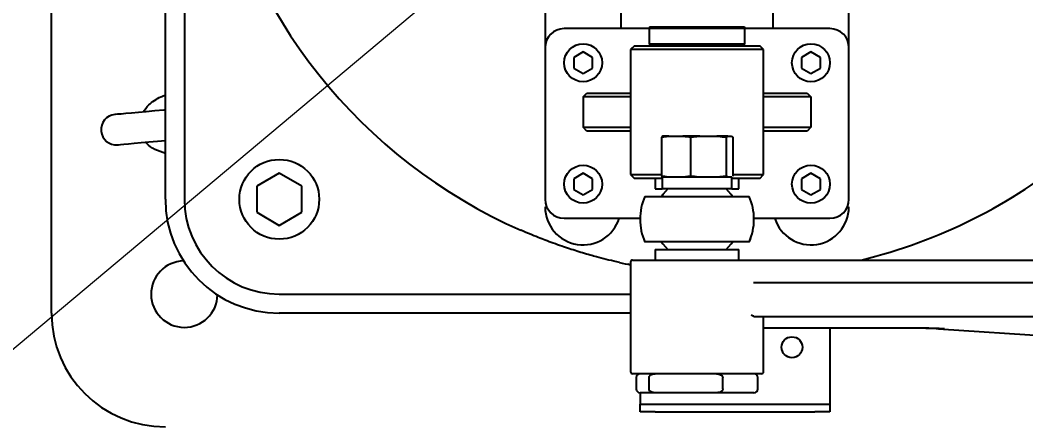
# Model space of a CAD drawing. Header units: millimetres. Extents: x 0 to 420, y 0 to 297.
# Drawn here: x 71.45 to 97.93, y 50.56 to 61.29 of the extents above; entities that cross this region are included whole.
import ezdxf

# ---------------------------------------------------------------- set-up
doc = ezdxf.new("R2010")
doc.units = ezdxf.units.MM
doc.linetypes.add('PHANTOM', pattern=[12.7, 6.35, -1.27, 1.27, -1.27, 1.27, -1.27])
doc.layers.get('0').update_dxf_attribs({"lineweight": 18})
doc.layers.add('双点划线层', color=7, linetype='PHANTOM', lineweight=18)
doc.layers.add('标注层', color=7, linetype='Continuous', lineweight=15)
doc.styles.add('SLDTEXTSTYLE6', font='', dxfattribs={"width": 0.7})
doc.styles.get('SLDTEXTSTYLE6').set_extended_font_data('宋体')
doc.dimstyles.new('SLDDIMSTYLE0', dxfattribs={"dimtxt": 3, "dimasz": 3, "dimexe": 0, "dimexo": 0.0625, "dimgap": 0.75, "dimtad": 1, "dimdec": 4, "dimlfac": 10, "dimzin": 12, "dimdsep": 46, "dimtxsty": 'SLDTEXTSTYLE6', "dimcen": 0.09, "dimdle": 6, "dimazin": 3, "dimtfac": 1, "dimtdec": 3, "dimtofl": 0, "dimtmove": 0, "dimatfit": 3, "dimfxl": 1, "dimfrac": 2, "dimtolj": 1, "dimarcsym": 0})

# ---------------------------------------------------------------- blocks, each defined once
blk = doc.blocks.new('*X29')
at = {"layer": '标注层', "transparency": 16777216}
for points in [[(124.38, 68.561), (123.788, 65.584), (124.71, 65.544)], [(64.149, 46.639), (65.836, 44.115), (66.517, 44.739)]]:
    blk.add_hatch(color=256, dxfattribs=at).paths.add_polyline_path(points, flags=0)
blk.add_arc((90.275, 68.561), 34.105, 220, 360, dxfattribs=at)
at = {"layer": '标注层', "transparency": 16777216, "insert": (96.516, 38.654), "char_height": 3, "width": 12.0331, "attachment_point": 1, "rotation": 20, "style": 'SLDTEXTSTYLE6'}
blk.add_mtext('140%%D', dxfattribs=at)

msp = doc.modelspace()

# ---------------------------------------------------------------- linework, layer by layer
at = {"color": 161, "linetype": 'Continuous', "lineweight": 25, "true_color": 0x67adff}
for p, q in [((72.27515713, 53.56092303), (72.27515713, 66.06092359)), ((75.27515725, 56.5609239), (75.27515725, 66.06092359)), ((75.77515826, 66.06092359), (75.77515826, 56.5609239)), ((85.27515777, 61.76092326), (85.27515777, 60.56092381)), ((87.27515791, 61.06092333), (87.27515791, 61.76092326)), ((93.27515778, 60.56092381), (93.27515778, 61.76092326)), ((91.27515782, 61.68706044), (91.27515782, 61.06092333)), ((88.02515775, 61.06092333), (85.77515766, 61.06092333)), ((88.02515775, 61.11092343), (88.02515775, 61.06092333)), ((88.02515775, 61.11092343), (90.52515784, 61.11092343)), ((90.52515784, 61.06092333), (88.02515775, 61.06092333)), ((88.02515775, 60.66092326), (88.02515775, 61.06092333)), ((90.52515784, 61.11092343), (90.52515784, 61.06092333)), ((90.52515784, 61.06092333), (90.52515784, 60.66092326)), ((92.77515788, 61.06092333), (90.52515784, 61.06092333)), ((88.02515775, 60.66092326), (90.52515784, 60.66092326)), ((88.02515775, 60.66092326), (88.02515775, 60.61092391)), ((90.52515784, 60.61092391), (90.52515784, 60.66092326)), ((85.27515777, 60.56092381), (85.27515777, 56.5609239)), ((86.27515793, 60.44692396), (86.02747456, 60.30392348)), ((86.52284094, 60.30392348), (86.27515793, 60.44692396)), ((87.62515787, 60.61092391), (87.52515786, 60.5109237)), ((87.52515786, 60.5109237), (87.52515786, 57.21092372)), ((91.02515783, 60.5109237), (87.52515786, 60.5109237)), ((87.62515787, 60.61092391), (90.92515786, 60.61092391)), ((91.02515783, 60.5109237), (90.92515786, 60.61092391)), ((91.02515783, 57.21092372), (91.02515783, 60.5109237)), ((92.2751578, 60.44692396), (92.02747461, 60.30392348)), ((92.52284117, 60.30392348), (92.2751578, 60.44692396)), ((93.27515778, 56.5609239), (93.27515778, 60.56092381)), ((86.02747456, 60.30392348), (86.02747456, 60.01792326)), ((86.52284094, 60.01792326), (86.52284094, 60.30392348)), ((92.02747461, 60.30392348), (92.02747461, 60.01792326)), ((92.52284117, 60.01792326), (92.52284117, 60.30392348)), ((86.02747456, 60.01792326), (86.27515793, 59.87492352)), ((86.27515793, 59.87492352), (86.52284094, 60.01792326)), ((92.02747461, 60.01792326), (92.2751578, 59.87492352)), ((92.2751578, 59.87492352), (92.52284117, 60.01792326)), ((86.27515793, 59.26092341), (86.37554631, 59.36092361)), ((86.37554631, 59.36092361), (87.52515786, 59.36092361)), ((91.02515783, 59.36092361), (92.17476923, 59.36092361)), ((92.17476923, 59.36092361), (92.2751578, 59.26092341)), ((86.27515793, 59.26092341), (86.27515793, 58.46092328)), ((87.52515786, 59.26092341), (86.27515793, 59.26092341)), ((92.2751578, 59.26092341), (91.02515783, 59.26092341)), ((92.2751578, 59.26092341), (92.2751578, 58.46092328)), ((86.27515793, 58.46092328), (87.52515786, 58.46092328)), ((86.37554631, 58.36092382), (86.27515793, 58.46092328)), ((87.52515786, 58.36092382), (86.37554631, 58.36092382)), ((91.02515783, 58.46092328), (92.2751578, 58.46092328)), ((92.17476923, 58.36092382), (91.02515783, 58.36092382)), ((92.2751578, 58.46092328), (92.17476923, 58.36092382)), ((88.33556477, 58.19872691), (88.53567563, 58.22592377)), ((88.33556477, 58.19872691), (88.33556477, 57.17312022)), ((88.53567563, 58.22592377), (88.37986667, 58.22592377)), ((88.53567563, 58.22592377), (88.90495956, 58.22592377)), ((89.34948281, 58.22592377), (88.90495956, 58.22592377)), ((89.10507033, 58.19872691), (89.34948281, 58.22592377)), ((89.10507033, 58.19872691), (89.10507033, 57.17312022)), ((89.34948281, 58.22592377), (89.80052107, 58.22592377)), ((90.08923532, 58.22592377), (89.80052107, 58.22592377)), ((90.0449336, 58.19872691), (90.08923532, 58.22592377)), ((90.0449336, 58.19872691), (90.0449336, 57.17312022)), ((90.08923532, 58.22592377), (90.17098963, 58.22592377)), ((90.21529136, 58.19872691), (90.21529136, 57.17312022)), ((78.27515811, 57.24692344), (77.68106446, 56.90392329)), ((78.86925102, 56.90392329), (78.27515811, 57.24692344)), ((86.27515793, 57.24692344), (86.02747456, 57.1039237)), ((86.52284094, 57.1039237), (86.27515793, 57.24692344)), ((87.52515786, 57.21092372), (87.62515787, 57.11092352)), ((87.52515786, 57.21092372), (88.33556477, 57.21092372)), ((90.21529136, 57.21092372), (91.02515783, 57.21092372)), ((90.92515786, 57.11092352), (91.02515783, 57.21092372)), ((92.2751578, 57.24692344), (92.02747461, 57.1039237)), ((92.52284117, 57.1039237), (92.2751578, 57.24692344)), ((86.02747456, 57.1039237), (86.02747456, 56.81792348)), ((86.52284094, 56.81792348), (86.52284094, 57.1039237)), ((88.34692747, 57.11092352), (87.62515787, 57.11092352)), ((88.17515787, 57.11092352), (88.17515787, 56.83592334)), ((88.33556477, 57.17312022), (88.37986667, 57.14592337)), ((88.35709527, 57.14592337), (88.35709527, 56.83592334)), ((90.19376097, 57.14592337), (88.35709527, 57.14592337)), ((89.10507033, 57.17312022), (88.90495956, 57.14592337)), ((90.0449336, 57.17312022), (89.80052107, 57.14592337)), ((90.19376097, 56.83592334), (90.19376097, 57.14592337)), ((90.92515786, 57.11092352), (90.20223316, 57.11092352)), ((90.37515785, 56.83592334), (90.37515785, 57.11092352)), ((92.02747461, 57.1039237), (92.02747461, 56.81792348)), ((92.52284117, 56.81792348), (92.52284117, 57.1039237)), ((77.68106446, 56.90392329), (77.68106446, 56.21792375)), ((78.86925102, 56.21792375), (78.86925102, 56.90392329)), ((86.02747456, 56.81792348), (86.27515793, 56.67492374)), ((86.27515793, 56.67492374), (86.52284094, 56.81792348)), ((88.17515787, 56.83592334), (88.35709527, 56.83592334)), ((90.19376097, 56.83592334), (88.35709527, 56.83592334)), ((90.19376097, 56.83592334), (90.37515785, 56.83592334)), ((92.02747461, 56.81792348), (92.2751578, 56.67492374)), ((92.2751578, 56.67492374), (92.52284117, 56.81792348)), ((77.68106446, 56.21792375), (78.27515811, 55.87492435)), ((78.27515811, 55.87492435), (78.86925102, 56.21792375)), ((85.77515766, 56.06092363), (87.77536624, 56.06092363)), ((90.77521976, 56.06092363), (92.77515788, 56.06092363)), ((88.17542814, 55.23592382), (88.17542814, 54.96092289)), ((88.17542814, 55.23592382), (89.65759961, 55.23592382)), ((89.65759961, 55.23592382), (90.37542812, 55.23592382)), ((90.37542812, 54.96092289), (90.37542812, 55.23592382)), ((87.52542813, 54.91092353), (87.52542813, 52.01092362)), ((87.57542804, 54.96092289), (90.32047553, 54.96092289)), ((90.32047553, 54.96092289), (115.88478819, 54.96092289)), ((117.59337321, 54.36092316), (90.76205291, 54.36092316)), ((78.27515811, 54.06092404), (87.52542813, 54.06092404)), ((87.52542813, 53.56092303), (78.27515811, 53.56092303)), ((91.16841922, 53.46092432), (90.80947502, 53.46092432)), ((91.0254281, 52.01092362), (91.0254281, 53.46092432)), ((117.52995387, 53.46092432), (91.16841922, 53.46092432)), ((95.24565213, 53.16092371), (91.0254281, 53.16092371)), ((92.77515788, 53.16092371), (92.77515788, 51.16092413)), ((95.63551791, 53.14372181), (103.98599491, 52.61306464)), ((95.6364321, 53.14369201), (95.63551791, 53.14372181)), ((90.97542813, 51.96092426), (87.57542804, 51.96092426)), ((87.67542806, 51.86092406), (87.67542806, 51.56092345)), ((88.0104924, 51.86092406), (88.0104924, 51.56092345)), ((89.95185694, 51.56092345), (89.95185694, 51.86092406)), ((90.87542812, 51.56092345), (90.87542812, 51.86092406)), ((87.77515781, 51.46092474), (87.77515781, 51.16092413)), ((88.17531955, 51.46092325), (87.77542807, 51.46092325)), ((89.78702984, 51.46092325), (88.17531955, 51.46092325)), ((90.7754281, 51.46092325), (89.78702984, 51.46092325)), ((87.77515781, 50.96092372), (87.77515781, 51.16092413)), ((87.77515781, 51.16092413), (88.17515787, 51.16092413)), ((88.17515787, 51.16092413), (92.37515781, 51.16092413)), ((92.37515781, 51.16092413), (92.77515788, 51.16092413)), ((92.77515788, 51.16092413), (92.77515788, 50.96092372)), ((88.17515787, 50.96092372), (87.77515781, 50.96092372)), ((88.17515787, 50.96092372), (92.37515781, 50.96092372)), ((92.77515788, 50.96092372), (92.37515781, 50.96092372))]:
    msp.add_line(p, q, dxfattribs=at)
for points in [[(75.27515725, 58.91673117), (75.23361579, 58.9129202), (74.9939932, 58.89093577), (74.76952955, 58.87034311), (74.56479356, 58.85155945), (74.38395307, 58.8349685), (74.23069015, 58.82090702), (74.10812363, 58.8096626), (74.01874945, 58.80146324), (73.96438554, 58.79647582), (73.94614205, 58.79480167)], [(74.01922927, 57.9981476), (74.03747425, 57.999821), (74.09183815, 58.00480842), (74.18121234, 58.01300853), (74.30377886, 58.02425294), (74.45704177, 58.03831442), (74.63788227, 58.05490538), (74.84261826, 58.07368829), (75.0670819, 58.09428169), (75.27515725, 58.11337157)], [(88.50542814, 56.83592334), (88.37512009, 56.68638497), (88.34519986, 56.6429682)], [(90.20955416, 56.63697197), (90.1757362, 56.68638497), (90.04542811, 56.83592334)], [(88.34130209, 55.43487518), (88.37512009, 55.38546144), (88.50542814, 55.23592382)], [(90.04542811, 55.23592382), (90.1757362, 55.38546144), (90.20565642, 55.42887895)], [(87.52542813, 54.82666045), (87.52121203, 54.8283413), (87.45571342, 54.84776496)]]:
    msp.add_lwpolyline(points, dxfattribs=at)
for centre, radius in [((86.27515784, 60.16092363), 0.5), ((92.27515784, 60.16092363), 0.5), ((78.27515784, 56.56092363), 1.05), ((86.27515784, 56.96092363), 0.5), ((92.27515784, 56.96092363), 0.5), ((91.77515784, 52.66092363), 0.275)]:
    msp.add_circle(centre, radius, dxfattribs=at)
for centre, radius, start, end in [((90.27515784, 68.56092363), 14, 190.688747795, 246.240250317), ((85.77515784, 60.56092363), 0.5, 90, 180), ((92.77515784, 60.56092363), 0.5, 0, 90), ((73.98268567, 58.39647447), 0.4, 95.241888809, 275.241888809), ((90.27515784, 68.56092363), 14, 283.729132675, 309.517652797), ((78.27515784, 56.56092363), 3, 180, 270), ((78.27515784, 56.56092363), 2.5, 180, 270), ((85.77515784, 56.56092363), 0.5, 180, 270), ((89.27515784, 56.03592363), 1.5, 156.341609122, 179.997419093), ((89.27542811, 56.03592363), 1.5, 156.411334418, 179.997419093), ((89.27542811, 56.03592363), 1.5, 0.002580907, 23.645141314), ((89.27515784, 56.03592363), 1.5, 0.002580907, 23.583090419), ((92.77515784, 56.56092363), 0.5, 270, 0), ((86.27515784, 56.36092363), 1, 180, 342.542396876), ((92.27515784, 56.36092363), 1, 197.968174368, 360), ((89.27515784, 56.03592363), 1.5, 179.997419093, 203.583090419), ((89.27542811, 56.03592363), 1.5, 179.997419093, 203.645141314), ((89.27515784, 56.03592363), 1.5, 336.341609122, 359.997419093), ((89.27542811, 56.03592363), 1.5, 336.411334418, 0.002580907), ((75.77515784, 54.06092363), 0.875, 91.415064917, 358.584935083), ((90.27515784, 68.56092363), 14, 257.45433791, 258.672939226), ((87.57542811, 54.91092363), 0.05, 90, 180), ((75.27515784, 53.56092363), 3, 180, 270), ((95.09358859, 44.60181584), 8.55910788, 86.363694438, 89.99957492), ((95.24558863, 44.60181584), 8.55910788, 86.363694438, 89.99957492), ((87.57542811, 52.01092363), 0.05, 180, 270), ((87.77542811, 51.86092363), 0.1, 90, 180), ((90.77542811, 51.86092363), 0.1, 0, 90), ((90.97542811, 52.01092363), 0.05, 270, 0), ((87.77542811, 51.56092363), 0.1, 180, 270), ((90.77542811, 51.56092363), 0.1, 270, 0)]:
    msp.add_arc(centre, radius, start, end, dxfattribs=at)
for points, knots in [([(74.69120309, 58.86315703), (74.7367577, 58.92824275), (74.81950551, 59.04646791), (74.98816209, 59.17073667), (75.13488964, 59.25891654), (75.23568492, 59.29231629), (75.27515725, 59.30539592)], [0, 0, 0, 0, 0.23672074127, 0.42999210631, 0.62350921356, 0.74807221881, 0.74807221881, 0.74807221881, 0.74807221881]), ([(75.27515725, 57.77031927), (75.1829293, 57.8010452), (75.00359714, 57.86079007), (74.82873417, 57.97468112), (74.76817837, 58.05771551), (74.76192847, 58.06628539)], [0, 0, 0, 0, 0.29342141134, 0.57054173829, 0.60243465034, 0.60243465034, 0.60243465034, 0.60243465034]), ([(88.37986667, 58.22592377), (88.37886415, 58.22549436), (88.36405096, 58.21914943), (88.34930902, 58.20858053), (88.33556477, 58.19872691)], [0, 0, 0, 0, 0.003524344839, 0.052075421881, 0.052075421881, 0.052075421881, 0.052075421881]), ([(88.90495956, 58.22592377), (88.90965696, 58.22547796), (88.97656447, 58.21912804), (89.04315497, 58.20855637), (89.10507033, 58.19872691)], [0, 0, 0, 0, 0.01418061831, 0.20198201466, 0.20198201466, 0.20198201466, 0.20198201466]), ([(89.80052107, 58.22592377), (89.81265147, 58.22496137), (89.89435063, 58.21847954), (89.97567985, 58.20781123), (90.0449336, 58.19872691)], [0, 0, 0, 0, 0.0365180368, 0.24595171285, 0.24595171285, 0.24595171285, 0.24595171285]), ([(90.17098963, 58.22592377), (90.17199213, 58.22549436), (90.18680497, 58.21914943), (90.20154702, 58.20858053), (90.21529136, 58.19872691)], [0, 0, 0, 0, 0.003524332341, 0.052075266345, 0.052075266345, 0.052075266345, 0.052075266345]), ([(88.53567563, 57.14592337), (88.53097833, 57.14636917), (88.4640977, 57.15271649), (88.39749225, 57.16328966), (88.33556477, 57.17312022)], [0, 0, 0, 0, 0.01418602107, 0.20198208796, 0.20198208796, 0.20198208796, 0.20198208796]), ([(89.34948281, 57.14592337), (89.33735252, 57.14688575), (89.25566274, 57.15336678), (89.17432773, 57.16403562), (89.10507033, 57.17312022)], [0, 0, 0, 0, 0.03652189001, 0.24595166309, 0.24595166309, 0.24595166309, 0.24595166309]), ([(90.08923532, 57.14592337), (90.08823282, 57.14635303), (90.07342003, 57.15270175), (90.05867796, 57.16326855), (90.0449336, 57.17312022)], [0, 0, 0, 0, 0.003524325993, 0.052075006008, 0.052075006008, 0.052075006008, 0.052075006008]), ([(87.90158242, 56.63592367), (87.90472842, 56.63592367), (87.91108754, 56.63592367), (87.96958993, 56.63592367), (88.06228021, 56.63592367), (88.19127508, 56.63592367), (88.34951953, 56.63592367), (88.53565406, 56.63592367), (88.74101857, 56.63592367), (88.96348047, 56.63592367), (89.19275567, 56.63592367), (89.42647672, 56.63592367), (89.65381371, 56.63592367), (89.87244508, 56.63592367), (90.07220943, 56.63592367), (90.25111334, 56.63592367), (90.40071973, 56.63592367), (90.52000481, 56.63592367), (90.60150673, 56.63592367), (90.64596455, 56.63592367), (90.64577211, 56.63592367), (90.64569421, 56.63592367)], [0, 0, 0, 0, 0.1422227417, 0.2874800975, 0.4369562007, 0.5822136733, 0.7316834764, 0.8769459543, 1.0264145449, 1.1716744995, 1.3211463277, 1.4664055643, 1.6158785684, 1.7611363981, 1.9106110074, 2.0558688867, 2.2053387076, 2.3506003493, 2.5000678465, 2.6453336108, 2.7441117913, 2.7441117913, 2.7441117913, 2.7441117913]), ([(85.27682372, 55.48359006), (85.21562924, 55.5072766), (85.08219479, 55.55892506), (84.86709458, 55.64665368), (84.71263561, 55.71364435), (84.63452369, 55.74752241)], [0, 0, 0, 0, 0.20496526962, 0.44692638439, 0.69448076377, 0.69448076377, 0.69448076377, 0.69448076377]), ([(86.56022795, 55.06280213), (86.55700342, 55.06369023), (86.54033459, 55.06828117), (86.39467665, 55.1087167), (86.11269375, 55.19202653), (85.77083643, 55.30391711), (85.48915844, 55.40362014), (85.34742775, 55.45699903), (85.27682372, 55.48359006)], [0, 0, 0, 0, 0.0106465867, 0.0550363067, 0.4684296953, 0.8833811255, 1.1181205766, 1.3511352268, 1.3511352268, 1.3511352268, 1.3511352268]), ([(90.64927375, 55.43592422), (90.64612844, 55.43592422), (90.63977071, 55.43592422), (90.58127034, 55.43592422), (90.48858274, 55.43592422), (90.35958438, 55.43592422), (90.20135456, 55.43592422), (90.0152046, 55.43592422), (89.80985315, 55.43592422), (89.58738719, 55.43592422), (89.35811264, 55.43592422), (89.12439377, 55.43592422), (88.8970495, 55.43592422), (88.67842896, 55.43592422), (88.47865298, 55.43592422), (88.29975228, 55.43592422), (88.15014407, 55.43592422), (88.03085342, 55.43592422), (87.94935758, 55.43592422), (87.90489231, 55.43592422), (87.90508433, 55.43592422), (87.90516205, 55.43592422)], [0, 0, 0, 0, 0.142222561, 0.2874795056, 0.436955058, 0.5822118276, 0.7316864509, 0.8769435787, 1.0264150429, 1.1716745484, 1.3211460569, 1.46640527, 1.615876992, 1.7611378142, 1.9106091754, 2.0558675557, 2.205337952, 2.3506001327, 2.500075047, 2.6453335504, 2.7441116981, 2.7441116981, 2.7441116981, 2.7441116981]), ([(87.23411136, 54.89519834), (87.18490775, 54.90632284), (87.04498433, 54.9379583), (86.81601577, 54.99391415), (86.64616245, 55.03965852), (86.56022795, 55.06280213)], [0, 0, 0, 0, 0.14676848503, 0.41737485808, 0.69448103911, 0.69448103911, 0.69448103911, 0.69448103911]), ([(90.80947502, 53.46092432), (90.79338169, 53.46468968), (90.75914916, 53.47269908), (90.72265288, 53.49821729), (90.70239481, 53.51078315), (90.70216826, 53.51092367)], [0, 0, 0, 0, 0.05574713498, 0.11858116133, 0.11929178515, 0.11929178515, 0.11929178515, 0.11929178515]), ([(88.0104924, 51.86092406), (88.0105049, 51.86184205), (88.01061564, 51.86997954), (88.01394469, 51.88494835), (88.02739378, 51.90890216), (88.05714885, 51.93501255), (88.10925176, 51.95674033), (88.15164991, 51.95942531), (88.17531955, 51.96092426)], [0, 0, 0, 0, 0.00270820634, 0.0240066357, 0.04426796302, 0.0834506007, 0.14008979751, 0.21167202137, 0.21167202137, 0.21167202137, 0.21167202137]), ([(89.78702984, 51.96092426), (89.79426667, 51.96076517), (89.82446214, 51.96010139), (89.86956936, 51.95122923), (89.913522, 51.92877722), (89.93784259, 51.90470795), (89.94996107, 51.88196245), (89.95127838, 51.86734431), (89.95185694, 51.86092406)], [0, 0, 0, 0, 0.02196878139, 0.09166415167, 0.13731168782, 0.16877910173, 0.19287505853, 0.21174601613, 0.21174601613, 0.21174601613, 0.21174601613]), ([(88.17531955, 51.46092325), (88.17096198, 51.46098278), (88.14204619, 51.46137784), (88.09781472, 51.4687974), (88.05148957, 51.49125605), (88.02482257, 51.51615607), (88.01206916, 51.54022763), (88.01090108, 51.5555593), (88.0104924, 51.56092345)], [0, 0, 0, 0, 0.0132316334, 0.08780190529, 0.13387457289, 0.1666143905, 0.19595258128, 0.21174133088, 0.21174133088, 0.21174133088, 0.21174133088]), ([(89.95185694, 51.56092345), (89.95184953, 51.56021862), (89.95176597, 51.5522698), (89.94854413, 51.53705931), (89.93563348, 51.51414068), (89.90822048, 51.48906082), (89.85694848, 51.4656872), (89.81310522, 51.46269991), (89.78702984, 51.46092325)], [0, 0, 0, 0, 0.00207915621, 0.02344806898, 0.04487432873, 0.07926315256, 0.13291107436, 0.21164242475, 0.21164242475, 0.21164242475, 0.21164242475])]:
    msp.add_open_spline(points, degree=3, knots=knots, dxfattribs=at)
at = {"layer": '双点划线层'}
msp.add_circle((90.27515784, 68.56092363), 44.12053834, dxfattribs=at)
at = {"layer": '标注层', "color": 7, "linetype": 'Continuous', "lineweight": 0}
msp.add_line((90.27515784, 68.56092363), (44.31249126, 29.99366705), dxfattribs=at)

# ---------------------------------------------------------------- dimensions: what is measured, and where the dimension line sits
at = {"layer": '标注层'}
dim = msp.add_angular_dim_2l(base=(101.93980834, 36.51255977), line1=((242.66343596, 68.56092363), (90.27515784, 68.56092363)), line2=((44.31249126, 29.99366705), (90.27515784, 68.56092363)), dimstyle='SLDDIMSTYLE0', override={"dimtad": 1, "dimtih": 0, "dimtoh": 0, "dimsah": 1, "dimtdec": 2, "dimtzin": 12}, dxfattribs=at)
dim.commit()
dim.dimension.update_dxf_attribs({"geometry": '*X29', "text_midpoint": (101.93980834, 36.51255977), "dimtype": 162})

doc.saveas('drawing.dxf')
